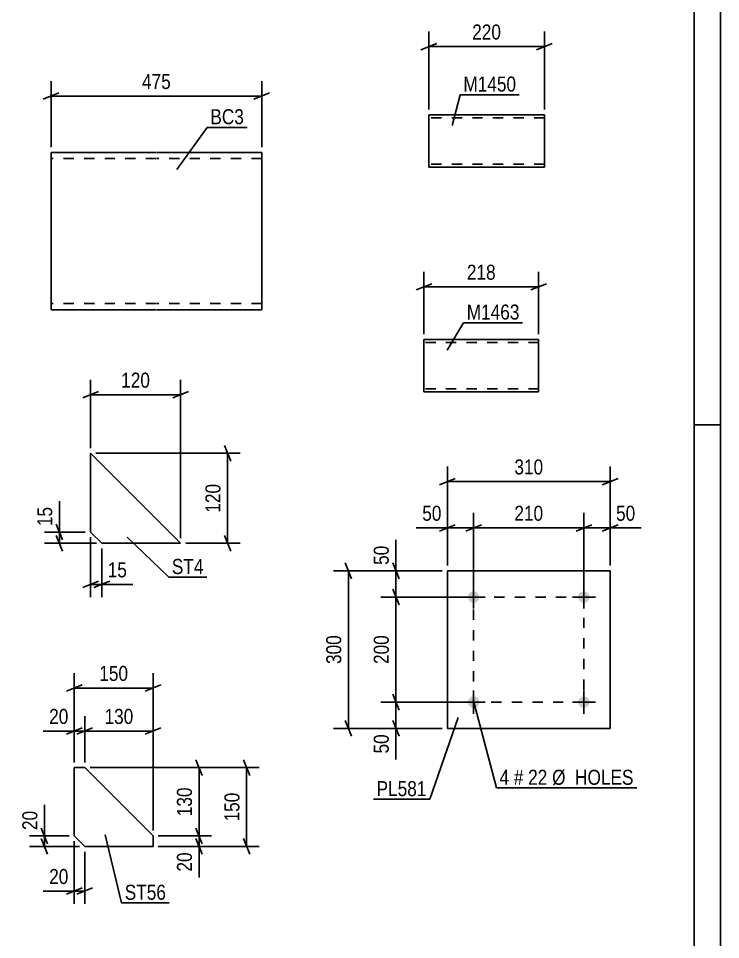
# Model space of a CAD drawing. Header units: millimetres. Extents: x 0 to 841, y 0 to 594.
# Drawn here: x 707.3 to 841, y 200 to 375.4 of the extents above; entities that cross this region are included whole.
import ezdxf

# ---------------------------------------------------------------- set-up
doc = ezdxf.new("R2010")
doc.units = ezdxf.units.MM
doc.linetypes.add('DXK_LINE_DOT2', pattern=[3.9198, 1.9599, -1.9599])
doc.styles.add('Arial Narrow', font='ARIALN.TTF', dxfattribs={"height": 0.2})

# ---------------------------------------------------------------- blocks, each defined once
blk = doc.blocks.new('Unknown-682121906-1161')
at = {"color": 5, "linetype": 'Continuous'}
for p, q in [((841, 0), (841, 594)), ((836, 5), (836, 589)), ((841, 298), (836, 298))]:
    blk.add_line(p, q, dxfattribs=at)
blk = doc.blocks.new('Part-682121906-4308 - 4292')
at = {"color": 2, "linetype": 'Continuous'}
for p, q in [((733.54, 349.89), (713.54, 349.89)), ((713.54, 322.29), (713.54, 349.89)), ((753.64, 349.89), (733.64, 349.89)), ((753.64, 347.49), (753.64, 349.89)), ((753.64, 319.89), (753.64, 347.49)), ((713.54, 319.89), (713.54, 322.29)), ((733.54, 319.89), (713.54, 319.89)), ((753.64, 319.89), (733.64, 319.89))]:
    blk.add_line(p, q, dxfattribs=at)
at = {"color": 7, "linetype": 'DXK_LINE_DOT2'}
for p, q in [((753.64, 347.49), (753.64, 349.7)), ((733.54, 348.69), (713.54, 348.69)), ((753.64, 348.69), (733.64, 348.69)), ((713.54, 321.09), (713.54, 321.18)), ((733.54, 321.09), (713.54, 321.09)), ((753.64, 321.09), (733.64, 321.09)), ((753.64, 321.09), (753.64, 321.18))]:
    blk.add_line(p, q, dxfattribs=at)
blk = doc.blocks.new('Part-682121906-28373 - 28372')
at = {"color": 2, "linetype": 'Continuous'}
for p, q in [((807.46, 357.06), (785.45, 357.06)), ((785.45, 357.06), (785.47, 347.15)), ((807.46, 357.06), (807.46, 347.06)), ((785.47, 347.06), (785.47, 347.15)), ((807.46, 347.06), (785.47, 347.06))]:
    blk.add_line(p, q, dxfattribs=at)
at = {"color": 7, "linetype": 'DXK_LINE_DOT2'}
for p, q in [((807.46, 356.46), (785.45, 356.46)), ((785.47, 347.66), (785.47, 347.71)), ((807.46, 347.66), (785.47, 347.66)), ((807.46, 347.66), (807.46, 347.71))]:
    blk.add_line(p, q, dxfattribs=at)
blk = doc.blocks.new('Part-682121906-3263 - 3247')
at = {"color": 2, "linetype": 'Continuous'}
for p, q in [((721.05, 292.59), (721.05, 277.59)), ((738.2, 275.45), (721.05, 292.59)), ((723.2, 275.45), (721.05, 277.59)), ((738.2, 275.45), (723.2, 275.45))]:
    blk.add_line(p, q, dxfattribs=at)
blk = doc.blocks.new('Part-682121906-2423 - 2407')
at = {"color": 2, "linetype": 'Continuous'}
for p, q in [((719.95, 232.74), (717.95, 232.74)), ((717.95, 232.74), (717.95, 219.74)), ((732.95, 219.74), (719.95, 232.74)), ((717.95, 219.74), (719.95, 217.74)), ((732.95, 217.74), (732.95, 219.74)), ((719.95, 217.74), (732.95, 217.74))]:
    blk.add_line(p, q, dxfattribs=at)
blk = doc.blocks.new('Part-682121906-28380 - 28379')
at = {"color": 2, "linetype": 'Continuous'}
for p, q in [((806.36, 314.28), (784.53, 314.28)), ((784.53, 314.28), (784.53, 304.37)), ((806.36, 314.28), (806.36, 304.28)), ((784.53, 304.28), (784.53, 304.37)), ((806.36, 304.28), (784.53, 304.28))]:
    blk.add_line(p, q, dxfattribs=at)
at = {"color": 7, "linetype": 'DXK_LINE_DOT2'}
for p, q in [((806.36, 313.68), (784.53, 313.68)), ((784.53, 304.88), (784.53, 304.92)), ((806.36, 304.88), (784.53, 304.88)), ((806.36, 304.88), (806.36, 304.92))]:
    blk.add_line(p, q, dxfattribs=at)
blk = doc.blocks.new('Part-682121906-28394 - 28393')
at = {"color": 2, "linetype": 'Continuous'}
for p, q in [((788.98, 270.21), (788.98, 240.21)), ((788.98, 270.21), (819.98, 270.21)), ((819.98, 270.21), (819.98, 240.21)), ((788.98, 240.21), (819.98, 240.21))]:
    blk.add_line(p, q, dxfattribs=at)
blk = doc.blocks.new('Bolt-682121906-28395 - 28393')
at = {"linetype": 'Continuous'}
for points in [[(795.08, 245.21, -1), (792.88, 245.21, -1)], [(816.08, 245.21, -1), (813.88, 245.21, -1)]]:
    blk.add_hatch(color=1, dxfattribs=at).paths.add_polyline_path(points)
at = {"color": 1, "linetype": 'Continuous'}
for p, q in [((793.98, 247.41), (793.98, 243.01)), ((814.98, 247.41), (814.98, 243.01)), ((791.78, 245.21), (796.18, 245.21)), ((812.78, 245.21), (817.18, 245.21))]:
    blk.add_line(p, q, dxfattribs=at)
blk = doc.blocks.new('Bolt-682121906-28396 - 28393')
at = {"linetype": 'Continuous'}
for points in [[(795.08, 265.21, -1), (792.88, 265.21, -1)], [(816.08, 265.21, -1), (813.88, 265.21, -1)]]:
    blk.add_hatch(color=1, dxfattribs=at).paths.add_polyline_path(points)
at = {"color": 1, "linetype": 'Continuous'}
for p, q in [((793.98, 267.41), (793.98, 263.01)), ((814.98, 267.41), (814.98, 263.01)), ((791.78, 265.21), (796.18, 265.21)), ((812.78, 265.21), (817.18, 265.21))]:
    blk.add_line(p, q, dxfattribs=at)
blk = doc.blocks.new('Rectangle-682121906-29311 - 28393')
at = {"color": 1, "linetype": 'DXK_LINE_DOT2'}
blk.add_lwpolyline([(793.98, 265.21), (814.98, 265.21), (814.98, 245.21), (793.98, 245.21), (793.98, 265.21)], close=True, dxfattribs=at)
blk = doc.blocks.new('StraightDimension-682121906-4312 - 4292')
at = {"color": 7, "linetype": 'Continuous'}
for p, q in [((713.54, 350.89), (713.54, 363.45)), ((753.64, 350.89), (753.64, 363.45)), ((715.04, 361.2), (712.04, 360)), ((713.54, 360.6), (753.64, 360.6)), ((752.14, 360), (755.14, 361.2))]:
    blk.add_line(p, q, dxfattribs=at)
at = {"color": 0}
blk.add_wipeout([(736.93, 361.35), (736.93, 365.55), (730.25, 365.55), (730.25, 361.35)], dxfattribs=at)
at = {"color": 3, "style": 'Arial Narrow'}
blk.add_text('475', height=2.863, dxfattribs=at).set_placement((730.85, 361.95))
blk = doc.blocks.new('StraightDimension-682121906-28532 - 28372')
at = {"color": 7, "linetype": 'Continuous'}
for p, q in [((785.45, 358.06), (785.45, 372.87)), ((807.46, 358.06), (807.46, 372.87)), ((786.95, 370.62), (783.95, 369.42)), ((805.96, 369.42), (808.96, 370.62)), ((785.45, 370.02), (807.46, 370.02))]:
    blk.add_line(p, q, dxfattribs=at)
at = {"color": 0}
blk.add_wipeout([(799.8, 370.77), (799.8, 374.97), (793.11, 374.97), (793.11, 370.77)], dxfattribs=at)
at = {"color": 3, "style": 'Arial Narrow'}
blk.add_text('220', height=2.863, dxfattribs=at).set_placement((793.71, 371.37))
blk = doc.blocks.new('StraightDimension-682121906-3287 - 3247')
at = {"color": 7, "linetype": 'Continuous'}
for p, q in [((721.05, 293.59), (721.05, 306.58)), ((738.2, 276.45), (738.2, 306.58)), ((722.55, 304.33), (719.55, 303.13)), ((721.05, 303.73), (738.2, 303.73)), ((736.7, 303.13), (739.7, 304.33))]:
    blk.add_line(p, q, dxfattribs=at)
at = {"color": 0}
blk.add_wipeout([(732.97, 304.48), (732.97, 308.68), (726.28, 308.68), (726.28, 304.48)], dxfattribs=at)
at = {"color": 3, "style": 'Arial Narrow'}
blk.add_text('120', height=2.863, dxfattribs=at).set_placement((726.88, 305.08))
blk = doc.blocks.new('StraightDimension-682121906-3265 - 3247')
at = {"color": 7, "linetype": 'Continuous'}
for p, q in [((721.05, 276.59), (721.05, 265.22)), ((723.2, 274.45), (723.2, 265.22)), ((719.55, 267.02), (722.55, 268.22)), ((721.05, 267.62), (723.2, 267.62)), ((724.7, 268.22), (721.7, 267.02))]:
    blk.add_line(p, q, dxfattribs=at)
at = {"color": 0}
blk.add_wipeout([(728.58, 268.37), (728.58, 272.57), (723.72, 272.57), (723.72, 268.37)], dxfattribs=at)
at = {"color": 7, "linetype": 'Continuous'}
blk.add_line((723.2, 267.62), (729.1, 267.62), dxfattribs=at)
blk.add_line((723.2, 267.62), (729.1, 267.62), dxfattribs=at)
at = {"color": 3, "style": 'Arial Narrow'}
blk.add_text('15', height=2.863, dxfattribs=at).set_placement((724.32, 268.97))
blk = doc.blocks.new('StraightDimension-682121906-3276 - 3247')
at = {"color": 7, "linetype": 'Continuous'}
for p, q in [((714.51, 279.09), (715.71, 276.09)), ((720.05, 277.59), (712.26, 277.59)), ((715.11, 275.45), (715.11, 277.59)), ((722.2, 275.45), (712.26, 275.45)), ((715.71, 273.95), (714.51, 276.95))]:
    blk.add_line(p, q, dxfattribs=at)
at = {"color": 0}
blk.add_wipeout([(714.36, 282.98), (710.16, 282.98), (710.16, 278.12), (714.36, 278.12)], dxfattribs=at)
at = {"color": 7, "linetype": 'Continuous'}
blk.add_line((715.11, 277.59), (715.11, 283.5), dxfattribs=at)
blk.add_line((715.11, 277.59), (715.11, 283.5), dxfattribs=at)
at = {"color": 3, "style": 'Arial Narrow'}
blk.add_text('15', height=2.863, rotation=90.0002, dxfattribs=at).set_placement((713.76, 278.72))
blk = doc.blocks.new('StraightDimension-682121906-3294 - 3247')
at = {"color": 7, "linetype": 'Continuous'}
for p, q in [((747.73, 291.09), (746.53, 294.09)), ((722.05, 292.59), (749.53, 292.59)), ((747.13, 275.45), (747.13, 292.59)), ((739.2, 275.45), (749.53, 275.45)), ((746.53, 276.95), (747.73, 273.95))]:
    blk.add_line(p, q, dxfattribs=at)
at = {"color": 0}
blk.add_wipeout([(746.38, 287.36), (742.18, 287.36), (742.18, 280.68), (746.38, 280.68)], dxfattribs=at)
at = {"color": 3, "style": 'Arial Narrow'}
blk.add_text('120', height=2.863, rotation=90.0002, dxfattribs=at).set_placement((745.78, 281.28))
blk = doc.blocks.new('StraightDimension-682121906-33486 - 2407')
at = {"color": 7, "linetype": 'Continuous'}
for p, q in [((719.95, 233.74), (719.95, 242.56)), ((732.95, 220.74), (732.95, 242.56)), ((721.45, 240.31), (718.45, 239.11)), ((731.45, 239.11), (734.45, 240.31)), ((719.95, 239.71), (732.95, 239.71))]:
    blk.add_line(p, q, dxfattribs=at)
at = {"color": 0}
blk.add_wipeout([(729.79, 240.46), (729.79, 244.66), (723.11, 244.66), (723.11, 240.46)], dxfattribs=at)
at = {"color": 3, "style": 'Arial Narrow'}
blk.add_text('130', height=2.863, dxfattribs=at).set_placement((723.71, 241.06))
blk = doc.blocks.new('StraightDimension-682121906-2479 - 2407')
at = {"color": 7, "linetype": 'Continuous'}
for p, q in [((741.1, 221.24), (742.3, 218.24)), ((733.95, 219.74), (744.1, 219.74)), ((742.3, 216.24), (741.1, 219.24)), ((741.7, 217.74), (741.7, 219.74)), ((733.95, 217.74), (744.1, 217.74))]:
    blk.add_line(p, q, dxfattribs=at)
at = {"color": 0}
blk.add_wipeout([(740.95, 217.21), (736.75, 217.21), (736.75, 212.35), (740.95, 212.35)], dxfattribs=at)
at = {"color": 7, "linetype": 'Continuous'}
blk.add_line((741.7, 217.74), (741.7, 211.83), dxfattribs=at)
blk.add_line((741.7, 217.74), (741.7, 211.83), dxfattribs=at)
at = {"color": 3, "style": 'Arial Narrow'}
blk.add_text('20', height=2.863, rotation=90.0002, dxfattribs=at).set_placement((740.35, 212.95))
blk = doc.blocks.new('StraightDimension-682121906-2471 - 2407')
at = {"color": 7, "linetype": 'Continuous'}
for p, q in [((742.3, 231.24), (741.1, 234.24)), ((720.95, 232.74), (744.1, 232.74)), ((741.7, 219.74), (741.7, 232.74)), ((741.1, 221.24), (742.3, 218.24)), ((733.95, 219.74), (744.1, 219.74))]:
    blk.add_line(p, q, dxfattribs=at)
at = {"color": 0}
blk.add_wipeout([(740.95, 229.58), (736.75, 229.58), (736.75, 222.89), (740.95, 222.89)], dxfattribs=at)
at = {"color": 3, "style": 'Arial Narrow'}
blk.add_text('130', height=2.863, rotation=90.0002, dxfattribs=at).set_placement((740.35, 223.49))
blk = doc.blocks.new('StraightDimension-682121906-2486 - 2407')
at = {"color": 7, "linetype": 'Continuous'}
for p, q in [((711.67, 221.24), (712.87, 218.24)), ((716.95, 219.74), (709.42, 219.74)), ((712.87, 216.24), (711.67, 219.24)), ((712.27, 217.74), (712.27, 219.74)), ((718.95, 217.74), (709.42, 217.74))]:
    blk.add_line(p, q, dxfattribs=at)
at = {"color": 0}
blk.add_wipeout([(711.52, 225.12), (707.32, 225.12), (707.32, 220.26), (711.52, 220.26)], dxfattribs=at)
at = {"color": 7, "linetype": 'Continuous'}
blk.add_line((712.27, 219.74), (712.27, 225.64), dxfattribs=at)
blk.add_line((712.27, 219.74), (712.27, 225.64), dxfattribs=at)
at = {"color": 3, "style": 'Arial Narrow'}
blk.add_text('20', height=2.863, rotation=90.0002, dxfattribs=at).set_placement((710.92, 220.86))
blk = doc.blocks.new('StraightDimension-682121906-2497 - 2407')
at = {"color": 7, "linetype": 'Continuous'}
for p, q in [((751.35, 231.24), (750.15, 234.24)), ((720.95, 232.74), (753.15, 232.74)), ((750.75, 217.74), (750.75, 232.74)), ((750.15, 219.24), (751.35, 216.24)), ((733.95, 217.74), (753.15, 217.74))]:
    blk.add_line(p, q, dxfattribs=at)
at = {"color": 0}
blk.add_wipeout([(750, 228.58), (745.8, 228.58), (745.8, 221.89), (750, 221.89)], dxfattribs=at)
at = {"color": 3, "style": 'Arial Narrow'}
blk.add_text('150', height=2.863, rotation=90.0002, dxfattribs=at).set_placement((749.4, 222.49))
blk = doc.blocks.new('StraightDimension-682121906-33471 - 2407')
at = {"color": 7, "linetype": 'Continuous'}
for p, q in [((717.95, 233.74), (717.95, 250.75)), ((732.95, 220.74), (732.95, 250.75)), ((719.45, 248.5), (716.45, 247.3)), ((717.95, 247.9), (732.95, 247.9)), ((731.45, 247.3), (734.45, 248.5))]:
    blk.add_line(p, q, dxfattribs=at)
at = {"color": 0}
blk.add_wipeout([(728.79, 248.65), (728.79, 252.85), (722.11, 252.85), (722.11, 248.65)], dxfattribs=at)
at = {"color": 3, "style": 'Arial Narrow'}
blk.add_text('150', height=2.863, dxfattribs=at).set_placement((722.71, 249.25))
blk = doc.blocks.new('StraightDimension-682121906-33487 - 2407')
at = {"color": 7, "linetype": 'Continuous'}
for p, q in [((717.95, 233.74), (717.95, 242.56)), ((719.95, 233.74), (719.95, 242.56)), ((716.45, 239.11), (719.45, 240.31)), ((721.45, 240.31), (718.45, 239.11)), ((717.95, 239.71), (719.95, 239.71))]:
    blk.add_line(p, q, dxfattribs=at)
at = {"color": 0}
blk.add_wipeout([(717.42, 240.46), (717.42, 244.66), (712.57, 244.66), (712.57, 240.46)], dxfattribs=at)
at = {"color": 7, "linetype": 'Continuous'}
blk.add_line((717.95, 239.71), (712.04, 239.71), dxfattribs=at)
blk.add_line((717.95, 239.71), (712.04, 239.71), dxfattribs=at)
at = {"color": 3, "style": 'Arial Narrow'}
blk.add_text('20', height=2.863, dxfattribs=at).set_placement((713.17, 241.06))
blk = doc.blocks.new('StraightDimension-682121906-33532 - 2407')
at = {"color": 7, "linetype": 'Continuous'}
for p, q in [((717.95, 218.74), (717.95, 206.83)), ((719.95, 216.74), (719.95, 206.83)), ((716.45, 208.63), (719.45, 209.83)), ((717.95, 209.23), (719.95, 209.23)), ((721.45, 209.83), (718.45, 208.63))]:
    blk.add_line(p, q, dxfattribs=at)
at = {"color": 0}
blk.add_wipeout([(717.42, 209.98), (717.42, 214.18), (712.57, 214.18), (712.57, 209.98)], dxfattribs=at)
at = {"color": 7, "linetype": 'Continuous'}
blk.add_line((717.95, 209.23), (712.04, 209.23), dxfattribs=at)
blk.add_line((717.95, 209.23), (712.04, 209.23), dxfattribs=at)
at = {"color": 3, "style": 'Arial Narrow'}
blk.add_text('20', height=2.863, dxfattribs=at).set_placement((713.17, 210.58))
blk = doc.blocks.new('StraightDimension-682121906-28536 - 28379')
at = {"color": 7, "linetype": 'Continuous'}
for p, q in [((784.53, 315.28), (784.53, 327.13)), ((806.36, 315.28), (806.36, 327.13)), ((786.03, 324.88), (783.03, 323.68)), ((804.86, 323.68), (807.86, 324.88)), ((784.53, 324.28), (806.36, 324.28))]:
    blk.add_line(p, q, dxfattribs=at)
at = {"color": 0}
blk.add_wipeout([(798.79, 325.03), (798.79, 329.23), (792.1, 329.23), (792.1, 325.03)], dxfattribs=at)
at = {"color": 3, "style": 'Arial Narrow'}
blk.add_text('218', height=2.863, dxfattribs=at).set_placement((792.7, 325.63))
blk = doc.blocks.new('StraightDimension-682121906-28545 - 28393')
at = {"color": 7, "linetype": 'Continuous'}
for p, q in [((779.78, 263.71), (778.58, 266.71)), ((792.98, 265.21), (776.33, 265.21)), ((779.18, 245.21), (779.18, 265.21)), ((778.58, 246.71), (779.78, 243.71)), ((792.98, 245.21), (776.33, 245.21))]:
    blk.add_line(p, q, dxfattribs=at)
at = {"color": 0}
blk.add_wipeout([(778.43, 258.56), (774.23, 258.56), (774.23, 251.87), (778.43, 251.87)], dxfattribs=at)
at = {"color": 3, "style": 'Arial Narrow'}
blk.add_text('200', height=2.863, rotation=90.0002, dxfattribs=at).set_placement((777.83, 252.47))
blk = doc.blocks.new('StraightDimension-682121906-28544 - 28393')
at = {"color": 7, "linetype": 'Continuous'}
for p, q in [((787.98, 270.21), (776.33, 270.21)), ((778.58, 271.71), (779.78, 268.71)), ((779.18, 265.21), (779.18, 270.21)), ((779.78, 263.71), (778.58, 266.71)), ((792.98, 265.21), (776.33, 265.21))]:
    blk.add_line(p, q, dxfattribs=at)
at = {"color": 0}
blk.add_wipeout([(778.43, 275.59), (774.23, 275.59), (774.23, 270.74), (778.43, 270.74)], dxfattribs=at)
at = {"color": 7, "linetype": 'Continuous'}
blk.add_line((779.18, 270.21), (779.18, 276.12), dxfattribs=at)
blk.add_line((779.18, 270.21), (779.18, 276.12), dxfattribs=at)
at = {"color": 3, "style": 'Arial Narrow'}
blk.add_text('50', height=2.863, rotation=90.0002, dxfattribs=at).set_placement((777.83, 271.34))
blk = doc.blocks.new('StraightDimension-682121906-28546 - 28393')
at = {"color": 7, "linetype": 'Continuous'}
for p, q in [((778.58, 246.71), (779.78, 243.71)), ((792.98, 245.21), (776.33, 245.21)), ((779.18, 240.21), (779.18, 245.21)), ((779.78, 238.71), (778.58, 241.71)), ((787.98, 240.21), (776.33, 240.21))]:
    blk.add_line(p, q, dxfattribs=at)
at = {"color": 0}
blk.add_wipeout([(778.43, 239.69), (774.23, 239.69), (774.23, 234.83), (778.43, 234.83)], dxfattribs=at)
at = {"color": 7, "linetype": 'Continuous'}
blk.add_line((779.18, 240.21), (779.18, 234.31), dxfattribs=at)
blk.add_line((779.18, 240.21), (779.18, 234.31), dxfattribs=at)
at = {"color": 3, "style": 'Arial Narrow'}
blk.add_text('50', height=2.863, rotation=90.0002, dxfattribs=at).set_placement((777.83, 235.43))
blk = doc.blocks.new('StraightDimension-682121906-28556 - 28393')
at = {"color": 7, "linetype": 'Continuous'}
for p, q in [((787.98, 270.21), (767.28, 270.21)), ((770.73, 268.71), (769.53, 271.71)), ((770.13, 240.21), (770.13, 270.21)), ((769.53, 241.71), (770.73, 238.71)), ((787.98, 240.21), (767.28, 240.21))]:
    blk.add_line(p, q, dxfattribs=at)
at = {"color": 0}
blk.add_wipeout([(769.38, 258.55), (765.18, 258.55), (765.18, 251.87), (769.38, 251.87)], dxfattribs=at)
at = {"color": 3, "style": 'Arial Narrow'}
blk.add_text('300', height=2.863, rotation=90.0002, dxfattribs=at).set_placement((768.78, 252.47))
blk = doc.blocks.new('StraightDimension-682121906-28576 - 28393')
at = {"color": 7, "linetype": 'Continuous'}
for p, q in [((788.98, 271.21), (788.98, 290.06)), ((819.98, 271.21), (819.98, 290.06)), ((790.48, 287.81), (787.48, 286.61)), ((818.48, 286.61), (821.48, 287.81)), ((788.98, 287.21), (819.98, 287.21))]:
    blk.add_line(p, q, dxfattribs=at)
at = {"color": 0}
blk.add_wipeout([(807.82, 287.96), (807.82, 292.16), (801.14, 292.16), (801.14, 287.96)], dxfattribs=at)
at = {"color": 3, "style": 'Arial Narrow'}
blk.add_text('310', height=2.863, dxfattribs=at).set_placement((801.74, 288.56))
blk = doc.blocks.new('StraightDimension-682121906-29231 - 28393')
at = {"color": 7, "linetype": 'Continuous'}
for p, q in [((814.98, 266.21), (814.98, 281.24)), ((819.98, 271.21), (819.98, 281.24)), ((813.48, 277.79), (816.48, 278.99)), ((821.48, 278.99), (818.48, 277.79)), ((814.98, 278.39), (819.98, 278.39))]:
    blk.add_line(p, q, dxfattribs=at)
at = {"color": 0}
blk.add_wipeout([(825.36, 279.14), (825.36, 283.34), (820.5, 283.34), (820.5, 279.14)], dxfattribs=at)
at = {"color": 7, "linetype": 'Continuous'}
blk.add_line((819.98, 278.39), (825.89, 278.39), dxfattribs=at)
blk.add_line((819.98, 278.39), (825.89, 278.39), dxfattribs=at)
at = {"color": 3, "style": 'Arial Narrow'}
blk.add_text('50', height=2.863, dxfattribs=at).set_placement((821.1, 279.74))
blk = doc.blocks.new('StraightDimension-682121906-29232 - 28393')
at = {"color": 7, "linetype": 'Continuous'}
for p, q in [((793.98, 266.21), (793.98, 281.24)), ((814.98, 266.21), (814.98, 281.24)), ((795.48, 278.99), (792.48, 277.79)), ((813.48, 277.79), (816.48, 278.99)), ((793.98, 278.39), (814.98, 278.39))]:
    blk.add_line(p, q, dxfattribs=at)
at = {"color": 0}
blk.add_wipeout([(807.82, 279.14), (807.82, 283.34), (801.14, 283.34), (801.14, 279.14)], dxfattribs=at)
at = {"color": 3, "style": 'Arial Narrow'}
blk.add_text('210', height=2.863, dxfattribs=at).set_placement((801.74, 279.74))
blk = doc.blocks.new('StraightDimension-682121906-29233 - 28393')
at = {"color": 7, "linetype": 'Continuous'}
for p, q in [((788.98, 271.21), (788.98, 281.24)), ((793.98, 266.21), (793.98, 281.24)), ((787.48, 277.79), (790.48, 278.99)), ((795.48, 278.99), (792.48, 277.79)), ((788.98, 278.39), (793.98, 278.39))]:
    blk.add_line(p, q, dxfattribs=at)
at = {"color": 0}
blk.add_wipeout([(788.45, 279.14), (788.45, 283.34), (783.6, 283.34), (783.6, 279.14)], dxfattribs=at)
at = {"color": 7, "linetype": 'Continuous'}
blk.add_line((788.98, 278.39), (783.07, 278.39), dxfattribs=at)
blk.add_line((788.98, 278.39), (783.07, 278.39), dxfattribs=at)
at = {"color": 3, "style": 'Arial Narrow'}
blk.add_text('50', height=2.863, dxfattribs=at).set_placement((784.2, 279.74))
blk = doc.blocks.new('Mark-682121906-4304 - 4292')
at = {"color": 0}
blk.add_wipeout([(750.25, 355.24), (750.25, 358.24), (743.86, 358.24), (743.86, 355.24)], dxfattribs=at)
blk.add_wipeout([(750.25, 355.24), (750.25, 358.24), (743.86, 358.24), (743.86, 355.24)], dxfattribs=at)
at = {"color": 30, "linetype": 'Continuous'}
for p, q in [((737.49, 346.61), (743.26, 354.64)), ((743.26, 354.64), (750.85, 354.64))]:
    blk.add_line(p, q, dxfattribs=at)
at = {"color": 3, "style": 'Arial Narrow'}
blk.add_text('BC3', height=2.863, dxfattribs=at).set_placement((743.86, 355.24))
blk = doc.blocks.new('Mark-682121906-28625 - 28372')
at = {"color": 0}
blk.add_wipeout([(802.08, 361.46), (802.08, 364.46), (792.03, 364.46), (792.03, 361.46)], dxfattribs=at)
blk.add_wipeout([(802.08, 361.46), (802.08, 364.46), (792.03, 364.46), (792.03, 361.46)], dxfattribs=at)
at = {"color": 30, "linetype": 'Continuous'}
for p, q in [((789.88, 355.03), (791.43, 360.86)), ((791.43, 360.86), (802.68, 360.86))]:
    blk.add_line(p, q, dxfattribs=at)
at = {"color": 3, "style": 'Arial Narrow'}
blk.add_text('M1450', height=2.863, dxfattribs=at).set_placement((792.03, 361.46))
blk = doc.blocks.new('Mark-682121906-3259 - 3247')
at = {"color": 0}
blk.add_wipeout([(742.56, 269.6), (742.56, 272.6), (736.53, 272.6), (736.53, 269.6)], dxfattribs=at)
blk.add_wipeout([(742.56, 269.6), (742.56, 272.6), (736.53, 272.6), (736.53, 269.6)], dxfattribs=at)
at = {"color": 30, "linetype": 'Continuous'}
for p, q in [((728.01, 276.6), (735.93, 269)), ((735.93, 269), (743.16, 269))]:
    blk.add_line(p, q, dxfattribs=at)
at = {"color": 3, "style": 'Arial Narrow'}
blk.add_text('ST4', height=2.863, dxfattribs=at).set_placement((736.53, 269.6))
blk = doc.blocks.new('Mark-682121906-2419 - 2407')
at = {"color": 0}
blk.add_wipeout([(735.41, 207.58), (735.41, 210.58), (727.56, 210.58), (727.56, 207.58)], dxfattribs=at)
blk.add_wipeout([(735.41, 207.58), (735.41, 210.58), (727.56, 210.58), (727.56, 207.58)], dxfattribs=at)
at = {"color": 30, "linetype": 'Continuous'}
for p, q in [((723.82, 219.97), (726.96, 206.98)), ((726.96, 206.98), (736.01, 206.98))]:
    blk.add_line(p, q, dxfattribs=at)
at = {"color": 3, "style": 'Arial Narrow'}
blk.add_text('ST56', height=2.863, dxfattribs=at).set_placement((727.56, 207.58))
blk = doc.blocks.new('Mark-682121906-28628 - 28379')
at = {"color": 0}
blk.add_wipeout([(802.72, 318.05), (802.72, 321.05), (792.67, 321.05), (792.67, 318.05)], dxfattribs=at)
blk.add_wipeout([(802.72, 318.05), (802.72, 321.05), (792.67, 321.05), (792.67, 318.05)], dxfattribs=at)
at = {"color": 30, "linetype": 'Continuous'}
for p, q in [((788.92, 312.25), (792.07, 317.45)), ((792.07, 317.45), (803.32, 317.45))]:
    blk.add_line(p, q, dxfattribs=at)
at = {"color": 3, "style": 'Arial Narrow'}
blk.add_text('M1463', height=2.863, dxfattribs=at).set_placement((792.67, 318.05))
blk = doc.blocks.new('Mark-682121906-28634 - 28393')
at = {"color": 0}
blk.add_wipeout([(785.02, 227.31), (785.02, 230.31), (775.51, 230.31), (775.51, 227.31)], dxfattribs=at)
blk.add_wipeout([(785.02, 227.31), (785.02, 230.31), (775.51, 230.31), (775.51, 227.31)], dxfattribs=at)
at = {"color": 30, "linetype": 'Continuous'}
for p in [(791.01, 242.27), (774.91, 226.71)]:
    blk.add_line(p, (785.62, 226.71), dxfattribs=at)
at = {"color": 3, "style": 'Arial Narrow'}
blk.add_text('PL581', height=2.863, dxfattribs=at).set_placement((775.51, 227.31))
blk = doc.blocks.new('MarkSet-682121906-29273 - 28393')
at = {"color": 0}
for points in [[(800.74, 229.47), (800.74, 232.47), (798.91, 232.47), (798.91, 229.47)], [(803.46, 229.47), (803.46, 232.47), (801.64, 232.47), (801.64, 229.47)], [(808.02, 229.47), (808.02, 232.47), (804.36, 232.47), (804.36, 229.47)], [(824.45, 229.47), (824.45, 232.47), (808.92, 232.47), (808.92, 229.47)]]:
    blk.add_wipeout(points, dxfattribs=at)
for points in [[(800.74, 229.47), (800.74, 232.47), (798.91, 232.47), (798.91, 229.47)], [(803.46, 229.47), (803.46, 232.47), (801.64, 232.47), (801.64, 229.47)], [(808.02, 229.47), (808.02, 232.47), (804.36, 232.47), (804.36, 229.47)], [(824.45, 229.47), (824.45, 232.47), (808.92, 232.47), (808.92, 229.47)]]:
    blk.add_wipeout(points, dxfattribs=at)
at = {"color": 7, "linetype": 'Continuous'}
for p, q in [((794.03, 245.21), (798.31, 228.87)), ((798.31, 228.87), (825.05, 228.87))]:
    blk.add_line(p, q, dxfattribs=at)
at = {"color": 3, "style": 'Arial Narrow'}
for s, height, p in [('4', 2.86, (798.91, 229.47)), ('#', 2.86, (801.64, 229.47)), ('22', 2.863, (804.36, 229.47)), ('Ø  HOLES', 2.863, (808.92, 229.47))]:
    blk.add_text(s, height=height, dxfattribs=at).set_placement(p)

msp = doc.modelspace()

# ---------------------------------------------------------------- block references
for name in ['Unknown-682121906-1161', 'Part-682121906-28373 - 28372', 'Part-682121906-4308 - 4292', 'Part-682121906-28380 - 28379', 'Part-682121906-3263 - 3247', 'Part-682121906-28394 - 28393', 'Bolt-682121906-28396 - 28393', 'Rectangle-682121906-29311 - 28393', 'Bolt-682121906-28395 - 28393', 'Part-682121906-2423 - 2407']:
    msp.add_blockref(name, (0, 0))

# ---------------------------------------------------------------- next in the draw order: block references
for name in ['StraightDimension-682121906-28532 - 28372', 'StraightDimension-682121906-4312 - 4292', 'StraightDimension-682121906-28536 - 28379', 'StraightDimension-682121906-3287 - 3247', 'StraightDimension-682121906-28545 - 28393', 'StraightDimension-682121906-33486 - 2407', 'MarkSet-682121906-29273 - 28393']:
    msp.add_blockref(name, (0, 0))

# ---------------------------------------------------------------- next in the draw order: block references
for name in ['Mark-682121906-28625 - 28372', 'Mark-682121906-4304 - 4292', 'Mark-682121906-28628 - 28379', 'StraightDimension-682121906-3265 - 3247', 'StraightDimension-682121906-28544 - 28393', 'StraightDimension-682121906-28546 - 28393', 'StraightDimension-682121906-2486 - 2407', 'StraightDimension-682121906-2479 - 2407']:
    msp.add_blockref(name, (0, 0))

# ---------------------------------------------------------------- next in the draw order: block references
for name in ['StraightDimension-682121906-3276 - 3247', 'StraightDimension-682121906-28556 - 28393', 'StraightDimension-682121906-2471 - 2407']:
    msp.add_blockref(name, (0, 0))

# ---------------------------------------------------------------- next in the draw order: block references
for name in ['StraightDimension-682121906-3294 - 3247', 'StraightDimension-682121906-28576 - 28393', 'Mark-682121906-28634 - 28393', 'StraightDimension-682121906-2497 - 2407']:
    msp.add_blockref(name, (0, 0))

# ---------------------------------------------------------------- next in the draw order: block references
for name in ['StraightDimension-682121906-29231 - 28393', 'Mark-682121906-3259 - 3247', 'StraightDimension-682121906-33471 - 2407', 'StraightDimension-682121906-33532 - 2407']:
    msp.add_blockref(name, (0, 0))

# ---------------------------------------------------------------- next in the draw order: block references
for name in ['StraightDimension-682121906-29232 - 28393', 'StraightDimension-682121906-33487 - 2407', 'Mark-682121906-2419 - 2407']:
    msp.add_blockref(name, (0, 0))

# ---------------------------------------------------------------- next in the draw order: block references
msp.add_blockref('StraightDimension-682121906-29233 - 28393', (0, 0))

doc.saveas('drawing.dxf')
